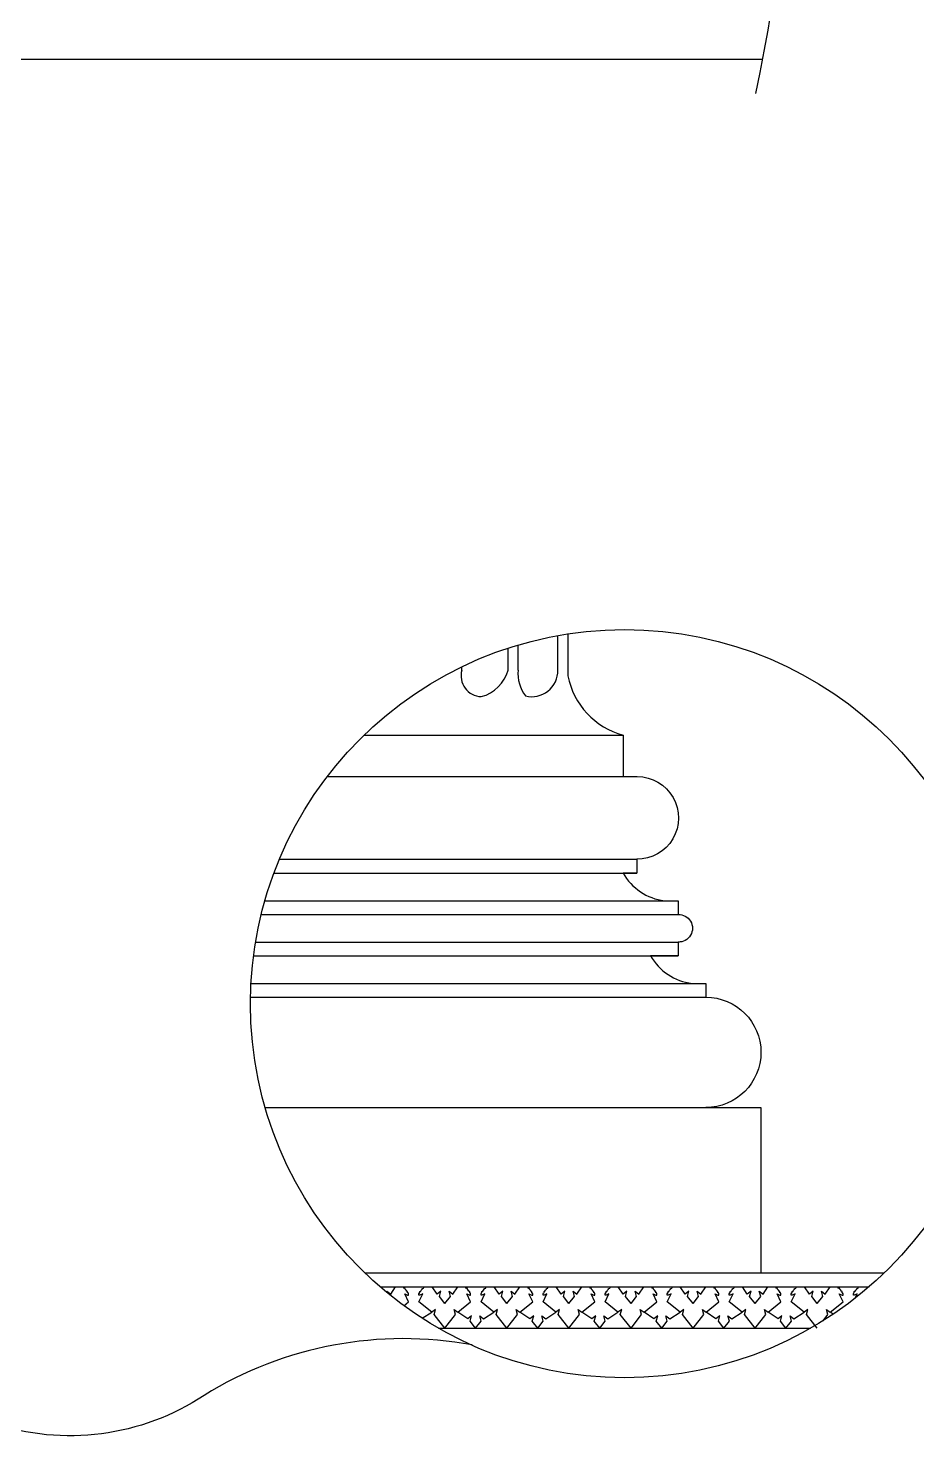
# Model space of a CAD drawing. Extents: x 140 to 2512, y 69 to 3554.
# Drawn here: x 1025 to 1669, y 1501 to 2522 of the extents above; entities that cross this region are included whole.
import ezdxf

# ---------------------------------------------------------------- set-up
doc = ezdxf.new("R2010")
doc.units = 0
doc.header["$LTSCALE"] = 10
doc.header["$MEASUREMENT"] = 0
for name, color, linetype in [('3', 3, 'CONTINUOUS'), ('4', 4, 'CONTINUOUS'), ('7', 7, 'CONTINUOUS'), ('BH', 3, 'CONTINUOUS'), ('DIM', 3, 'CONTINUOUS')]:
    doc.layers.add(name, color=color, linetype=linetype)

msp = doc.modelspace()

# ---------------------------------------------------------------- linework, layer by layer
at = {"layer": '3'}
for p, q in [((1203, 1909.3), (1466.2, 1909.3)), ((1193.8, 1879.3), (1496.2, 1879.3)), ((1189.7, 1859.3), (1496.9, 1859.3)), ((1186.4, 1829.3), (1516.2, 1829.3)), ((1280, 1609.3), (1634.6, 1609.3))]:
    msp.add_line(p, q, dxfattribs=at)
msp.add_lwpolyline([(1552.6, 2474.7, 0.104125), (1552.6, 2968.8, -0.152399), (1582.7, 3484.4)], format="xyb", dxfattribs=at)
at = {"layer": '4'}
for p, q in [((520.4, 2499.6), (1557.6, 2499.6)), ((1241.6, 1979.3), (1456.2, 1979.3)), ((1269, 1619.3), (1556.2, 1619.3))]:
    msp.add_line(p, q, dxfattribs=at)
for points in [[(1416.2, 2082.8), (1416.2, 2052.4, 0.284379), (1456.2, 2009.3), (1456.2, 1979.3)], [(1456.2, 1979.3), (1466.5, 1979.3, -1.000802), (1466.2, 1919.3), (1466.2, 1909.3), (1456.2, 1909.3, 0.238949), (1486.2, 1889.3), (1496.2, 1889.3), (1496.2, 1879.3, -1.033995), (1496.2, 1859.3), (1496.2, 1849.3), (1476.2, 1849.3, 0.238949), (1506.2, 1829.3), (1516.2, 1829.3), (1516.2, 1819.3, -1), (1516.2, 1739.3), (1556.2, 1739.3), (1556.2, 1619.3), (1645.5, 1619.3)]]:
    msp.add_lwpolyline(points, format="xyb", dxfattribs=at)
at = {"layer": '7'}
for p, q in [((1380.1, 2056.5), (1380.1, 2074.7)), ((1408.9, 2056.5), (1408.9, 2081.6)), ((1408.9, 2056.5), (1408.9, 2081.6)), ((1372.9, 2056.5), (1372.9, 2072.5)), ((1339.3, 2056.5), (1339.3, 2058.9)), ((1268.3, 2009.3), (1456.2, 2009.3)), ((1207, 1919.3), (1466.5, 1919.3)), ((1196.4, 1889.3), (1486.2, 1889.3)), ((1188.2, 1849.3), (1496.2, 1849.3)), ((1186, 1819.3), (1516.2, 1819.3)), ((1196.6, 1739.3), (1546.2, 1739.3)), ((1269, 1619.3), (1556.2, 1619.3)), ((1322.3, 1579.3), (1592.2, 1579.3))]:
    msp.add_line(p, q, dxfattribs=at)
for points in [[(1339.3, 2056.5, 0.491081), (1353.4, 2037.3, 0.266068), (1372.9, 2056.5)], [(1380.1, 2056.5, 0.182159), (1385.4, 2037.8, 0.493623), (1408.9, 2056.5)]]:
    msp.add_lwpolyline(points, format="xyb", dxfattribs=at)
at = {"layer": 'BH'}
for points in [[(1285.3, 1604.8), (1285, 1606), (1287.7, 1603.9), (1291.3, 1609.3)], [(1297.2, 1595.5), (1300.7, 1598.4), (1298, 1604.2), (1300, 1603.2), (1300.4, 1603.2), (1300.7, 1603.2), (1300.7, 1603.5), (1300.7, 1604.2), (1300.4, 1604.9), (1300, 1604.9), (1300, 1605.2), (1300, 1605.6), (1300, 1605.9), (1299.4, 1606.2), (1299, 1606.9), (1298.3, 1607.6), (1298.3, 1608), (1298, 1608), (1297.3, 1608.3), (1297, 1609.3)], [(1327, 1579.3), (1319.2, 1589.2), (1320.2, 1592.9), (1317.5, 1590.9), (1308.2, 1598.4), (1311, 1604.2), (1308.9, 1603.2), (1308.6, 1603.2), (1308.2, 1603.2), (1308.2, 1603.5), (1308.2, 1604.2), (1308.6, 1604.9), (1308.9, 1604.9), (1308.9, 1605.2), (1308.9, 1605.6), (1308.9, 1605.9), (1309.6, 1606.2), (1309.9, 1606.9), (1310.6, 1607.6), (1310.6, 1608), (1311, 1608), (1311.6, 1608.3), (1312, 1609.3)], [(1327, 1597.1), (1323, 1602.2), (1324, 1606), (1321.3, 1603.9), (1317.7, 1609.3)], [(1327, 1579.3), (1334.7, 1589.2), (1333.7, 1592.9), (1336.4, 1590.9), (1345.7, 1598.4), (1343, 1604.2), (1345, 1603.2), (1345.4, 1603.2), (1345.7, 1603.2), (1345.7, 1603.5), (1345.7, 1604.2), (1345.4, 1604.9), (1345, 1604.9), (1345, 1605.2), (1345, 1605.6), (1345, 1605.9), (1344.4, 1606.2), (1344, 1606.9), (1343.3, 1607.6), (1343.3, 1608), (1343, 1608), (1342.3, 1608.3), (1342, 1609.3)], [(1327, 1597.1), (1331, 1602.2), (1330, 1606), (1332.7, 1603.9), (1336.3, 1609.3)], [(1372, 1579.3), (1364.2, 1589.2), (1365.2, 1592.9), (1362.5, 1590.9), (1353.2, 1598.4), (1356, 1604.2), (1353.9, 1603.2), (1353.6, 1603.2), (1353.2, 1603.2), (1353.2, 1603.5), (1353.2, 1604.2), (1353.6, 1604.9), (1353.9, 1604.9), (1353.9, 1605.2), (1353.9, 1605.6), (1353.9, 1605.9), (1354.6, 1606.2), (1354.9, 1606.9), (1355.6, 1607.6), (1355.6, 1608), (1356, 1608), (1356.6, 1608.3), (1357, 1609.3)], [(1372, 1597.1), (1368, 1602.2), (1369, 1606), (1366.3, 1603.9), (1362.7, 1609.3)], [(1372, 1579.3), (1379.7, 1589.2), (1378.7, 1592.9), (1381.4, 1590.9), (1390.7, 1598.4), (1388, 1604.2), (1390, 1603.2), (1390.4, 1603.2), (1390.7, 1603.2), (1390.7, 1603.5), (1390.7, 1604.2), (1390.4, 1604.9), (1390, 1604.9), (1390, 1605.2), (1390, 1605.6), (1390, 1605.9), (1389.4, 1606.2), (1389, 1606.9), (1388.3, 1607.6), (1388.3, 1608), (1388, 1608), (1387.3, 1608.3), (1387, 1609.3)], [(1372, 1597.1), (1376, 1602.2), (1375, 1606), (1377.7, 1603.9), (1381.3, 1609.3)], [(1417, 1579.3), (1409.2, 1589.2), (1410.2, 1592.9), (1407.5, 1590.9), (1398.2, 1598.4), (1401, 1604.2), (1398.9, 1603.2), (1398.6, 1603.2), (1398.2, 1603.2), (1398.2, 1603.5), (1398.2, 1604.2), (1398.6, 1604.9), (1398.9, 1604.9), (1398.9, 1605.2), (1398.9, 1605.6), (1398.9, 1605.9), (1399.6, 1606.2), (1399.9, 1606.9), (1400.6, 1607.6), (1400.6, 1608), (1401, 1608), (1401.6, 1608.3), (1402, 1609.3)], [(1417, 1597.1), (1413, 1602.2), (1414, 1606), (1411.3, 1603.9), (1407.7, 1609.3)], [(1417, 1579.3), (1424.7, 1589.2), (1423.7, 1592.9), (1426.4, 1590.9), (1435.7, 1598.4), (1433, 1604.2), (1435, 1603.2), (1435.4, 1603.2), (1435.7, 1603.2), (1435.7, 1603.5), (1435.7, 1604.2), (1435.4, 1604.9), (1435, 1604.9), (1435, 1605.2), (1435, 1605.6), (1435, 1605.9), (1434.4, 1606.2), (1434, 1606.9), (1433.3, 1607.6), (1433.3, 1608), (1433, 1608), (1432.3, 1608.3), (1432, 1609.3)], [(1417, 1597.1), (1421, 1602.2), (1420, 1606), (1422.7, 1603.9), (1426.3, 1609.3)], [(1462, 1579.3), (1454.2, 1589.2), (1455.2, 1592.9), (1452.5, 1590.9), (1443.2, 1598.4), (1446, 1604.2), (1443.9, 1603.2), (1443.6, 1603.2), (1443.2, 1603.2), (1443.2, 1603.5), (1443.2, 1604.2), (1443.6, 1604.9), (1443.9, 1604.9), (1443.9, 1605.2), (1443.9, 1605.6), (1443.9, 1605.9), (1444.6, 1606.2), (1444.9, 1606.9), (1445.6, 1607.6), (1445.6, 1608), (1446, 1608), (1446.6, 1608.3), (1447, 1609.3)], [(1462, 1597.1), (1458, 1602.2), (1459, 1606), (1456.3, 1603.9), (1452.7, 1609.3)], [(1462, 1579.3), (1469.7, 1589.2), (1468.7, 1592.9), (1471.4, 1590.9), (1480.7, 1598.4), (1478, 1604.2), (1480, 1603.2), (1480.4, 1603.2), (1480.7, 1603.2), (1480.7, 1603.5), (1480.7, 1604.2), (1480.4, 1604.9), (1480, 1604.9), (1480, 1605.2), (1480, 1605.6), (1480, 1605.9), (1479.4, 1606.2), (1479, 1606.9), (1478.3, 1607.6), (1478.3, 1608), (1478, 1608), (1477.3, 1608.3), (1477, 1609.3)], [(1462, 1597.1), (1466, 1602.2), (1465, 1606), (1467.7, 1603.9), (1471.3, 1609.3)], [(1507, 1579.3), (1499.2, 1589.2), (1500.2, 1592.9), (1497.5, 1590.9), (1488.2, 1598.4), (1491, 1604.2), (1488.9, 1603.2), (1488.6, 1603.2), (1488.2, 1603.2), (1488.2, 1603.5), (1488.2, 1604.2), (1488.6, 1604.9), (1488.9, 1604.9), (1488.9, 1605.2), (1488.9, 1605.6), (1488.9, 1605.9), (1489.6, 1606.2), (1489.9, 1606.9), (1490.6, 1607.6), (1490.6, 1608), (1491, 1608), (1491.6, 1608.3), (1492, 1609.3)], [(1507, 1597.1), (1503, 1602.2), (1504, 1606), (1501.3, 1603.9), (1497.7, 1609.3)], [(1507, 1579.3), (1514.7, 1589.2), (1513.7, 1592.9), (1516.4, 1590.9), (1525.7, 1598.4), (1523, 1604.2), (1525, 1603.2), (1525.4, 1603.2), (1525.7, 1603.2), (1525.7, 1603.5), (1525.7, 1604.2), (1525.4, 1604.9), (1525, 1604.9), (1525, 1605.2), (1525, 1605.6), (1525, 1605.9), (1524.4, 1606.2), (1524, 1606.9), (1523.3, 1607.6), (1523.3, 1608), (1523, 1608), (1522.3, 1608.3), (1522, 1609.3)], [(1507, 1597.1), (1511, 1602.2), (1510, 1606), (1512.7, 1603.9), (1516.3, 1609.3)], [(1552, 1579.3), (1544.2, 1589.2), (1545.2, 1592.9), (1542.5, 1590.9), (1533.2, 1598.4), (1536, 1604.2), (1533.9, 1603.2), (1533.6, 1603.2), (1533.2, 1603.2), (1533.2, 1603.5), (1533.2, 1604.2), (1533.6, 1604.9), (1533.9, 1604.9), (1533.9, 1605.2), (1533.9, 1605.6), (1533.9, 1605.9), (1534.6, 1606.2), (1534.9, 1606.9), (1535.6, 1607.6), (1535.6, 1608), (1536, 1608), (1536.6, 1608.3), (1537, 1609.3)], [(1552, 1597.1), (1548, 1602.2), (1549, 1606), (1546.3, 1603.9), (1542.7, 1609.3)], [(1552, 1579.3), (1559.7, 1589.2), (1558.7, 1592.9), (1561.4, 1590.9), (1570.7, 1598.4), (1568, 1604.2), (1570, 1603.2), (1570.4, 1603.2), (1570.7, 1603.2), (1570.7, 1603.5), (1570.7, 1604.2), (1570.4, 1604.9), (1570, 1604.9), (1570, 1605.2), (1570, 1605.6), (1570, 1605.9), (1569.4, 1606.2), (1569, 1606.9), (1568.3, 1607.6), (1568.3, 1608), (1568, 1608), (1567.3, 1608.3), (1567, 1609.3)], [(1552, 1597.1), (1556, 1602.2), (1555, 1606), (1557.7, 1603.9), (1561.3, 1609.3)], [(1597, 1579.3), (1589.2, 1589.2), (1590.2, 1592.9), (1587.5, 1590.9), (1578.2, 1598.4), (1581, 1604.2), (1578.9, 1603.2), (1578.6, 1603.2), (1578.2, 1603.2), (1578.2, 1603.5), (1578.2, 1604.2), (1578.6, 1604.9), (1578.9, 1604.9), (1578.9, 1605.2), (1578.9, 1605.6), (1578.9, 1605.9), (1579.6, 1606.2), (1579.9, 1606.9), (1580.6, 1607.6), (1580.6, 1608), (1581, 1608), (1581.6, 1608.3), (1582, 1609.3)], [(1597, 1597.1), (1593, 1602.2), (1594, 1606), (1591.3, 1603.9), (1587.7, 1609.3)], [(1597, 1597.1), (1601, 1602.2), (1600, 1606), (1602.7, 1603.9), (1606.3, 1609.3)], [(1601.2, 1584.6), (1604.7, 1589.2), (1603.7, 1592.9), (1606.4, 1590.9), (1615.7, 1598.4), (1613, 1604.2), (1615, 1603.2), (1615.4, 1603.2), (1615.7, 1603.2), (1615.7, 1603.5), (1615.7, 1604.2), (1615.4, 1604.9), (1615, 1604.9), (1615, 1605.2), (1615, 1605.6), (1615, 1605.9), (1614.4, 1606.2), (1614, 1606.9), (1613.3, 1607.6), (1613.3, 1608), (1613, 1608), (1612.3, 1608.3), (1612, 1609.3)], [(1624.4, 1600.9), (1626, 1604.2), (1623.9, 1603.2), (1623.6, 1603.2), (1623.2, 1603.2), (1623.2, 1603.5), (1623.2, 1604.2), (1623.6, 1604.9), (1623.9, 1604.9), (1623.9, 1605.2), (1623.9, 1605.6), (1623.9, 1605.9), (1624.6, 1606.2), (1624.9, 1606.9), (1625.6, 1607.6), (1625.6, 1608), (1626, 1608), (1626.6, 1608.3), (1627, 1609.3)], [(1633.4, 1608.2), (1632.7, 1609.3)], [(1310.5, 1586.4), (1317.5, 1590.9)], [(1349.3, 1579.3), (1345.3, 1584.4), (1346.4, 1588.1), (1343.6, 1586.1), (1336.4, 1590.9)], [(1349.3, 1579.3), (1353.3, 1584.4), (1352.3, 1588.1), (1355.1, 1586.1), (1362.5, 1590.9)], [(1394.3, 1579.3), (1390.3, 1584.4), (1391.4, 1588.1), (1388.6, 1586.1), (1381.4, 1590.9)], [(1394.3, 1579.3), (1398.3, 1584.4), (1397.3, 1588.1), (1400.1, 1586.1), (1407.5, 1590.9)], [(1439.3, 1579.3), (1435.3, 1584.4), (1436.4, 1588.1), (1433.6, 1586.1), (1426.4, 1590.9)], [(1439.3, 1579.3), (1443.3, 1584.4), (1442.3, 1588.1), (1445.1, 1586.1), (1452.5, 1590.9)], [(1484.3, 1579.3), (1480.3, 1584.4), (1481.4, 1588.1), (1478.6, 1586.1), (1471.4, 1590.9)], [(1484.3, 1579.3), (1488.3, 1584.4), (1487.3, 1588.1), (1490.1, 1586.1), (1497.5, 1590.9)], [(1529.3, 1579.3), (1525.3, 1584.4), (1526.4, 1588.1), (1523.6, 1586.1), (1516.4, 1590.9)], [(1529.3, 1579.3), (1533.3, 1584.4), (1532.3, 1588.1), (1535.1, 1586.1), (1542.5, 1590.9)], [(1574.3, 1579.3), (1570.3, 1584.4), (1571.4, 1588.1), (1568.6, 1586.1), (1561.4, 1590.9)], [(1574.3, 1579.3), (1578.3, 1584.4), (1577.3, 1588.1), (1580.1, 1586.1), (1587.5, 1590.9)], [(1608.6, 1589.4), (1606.4, 1590.9)]]:
    msp.add_lwpolyline(points, dxfattribs=at)
msp.add_circle((1457.3, 1814.6), 271.3, dxfattribs=at)
at = {"layer": 'DIM'}
msp.add_lwpolyline([(1346.8, 1567.1, 0.186302), (1152.4, 1530.5, -0.232448), (998.8, 1510.5)], format="xyb", dxfattribs=at)

doc.saveas('drawing.dxf')
